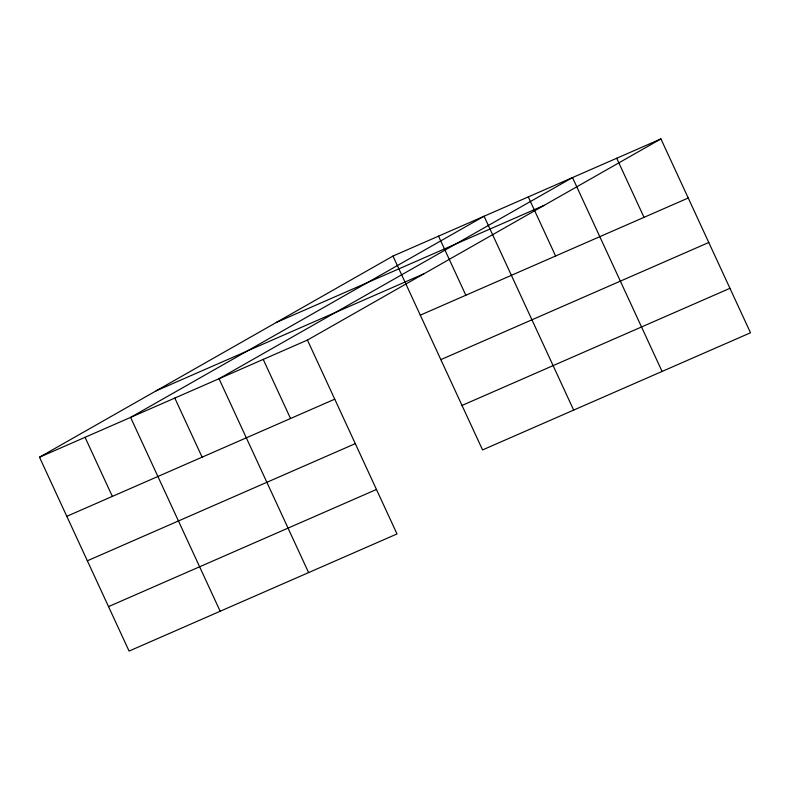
<?xml version="1.0" encoding="UTF-8"?>
<svg xmlns="http://www.w3.org/2000/svg" width="790" height="790" viewBox="0 0 790 790"><rect width="100%" height="100%" fill="white"/><g stroke="black" fill="none" stroke-linecap="round" stroke-linejoin="round"><path stroke-width="1.19" d="M660.924 138.922L307.438 340.075L397.015 533.941L129.076 651.079L39.5 457.222L392.986 256.059L660.924 138.922L750.5 332.778L482.562 449.925L392.986 256.059M276.332 322.438L544.27 205.301M156.153 390.833L424.092 273.696M39.5 457.222L307.438 340.075M420.29 315.161L688.228 198.014M66.804 516.314L334.743 399.177M440.84 359.628L708.778 242.491M87.354 560.791L355.293 443.644M462.012 405.448L729.95 288.31M108.526 606.611L376.465 489.464M616.713 158.247L644.018 217.349M662.079 371.438L572.503 177.572L219.018 378.736L308.594 572.592M528.293 196.908L555.597 256M573.659 410.089L484.082 216.233L130.597 417.397L220.173 611.253M438.539 236.151L465.843 295.243M263.228 359.411L290.532 418.503M174.807 398.061L202.112 457.163M85.053 437.305L112.358 496.406"/></g></svg>
